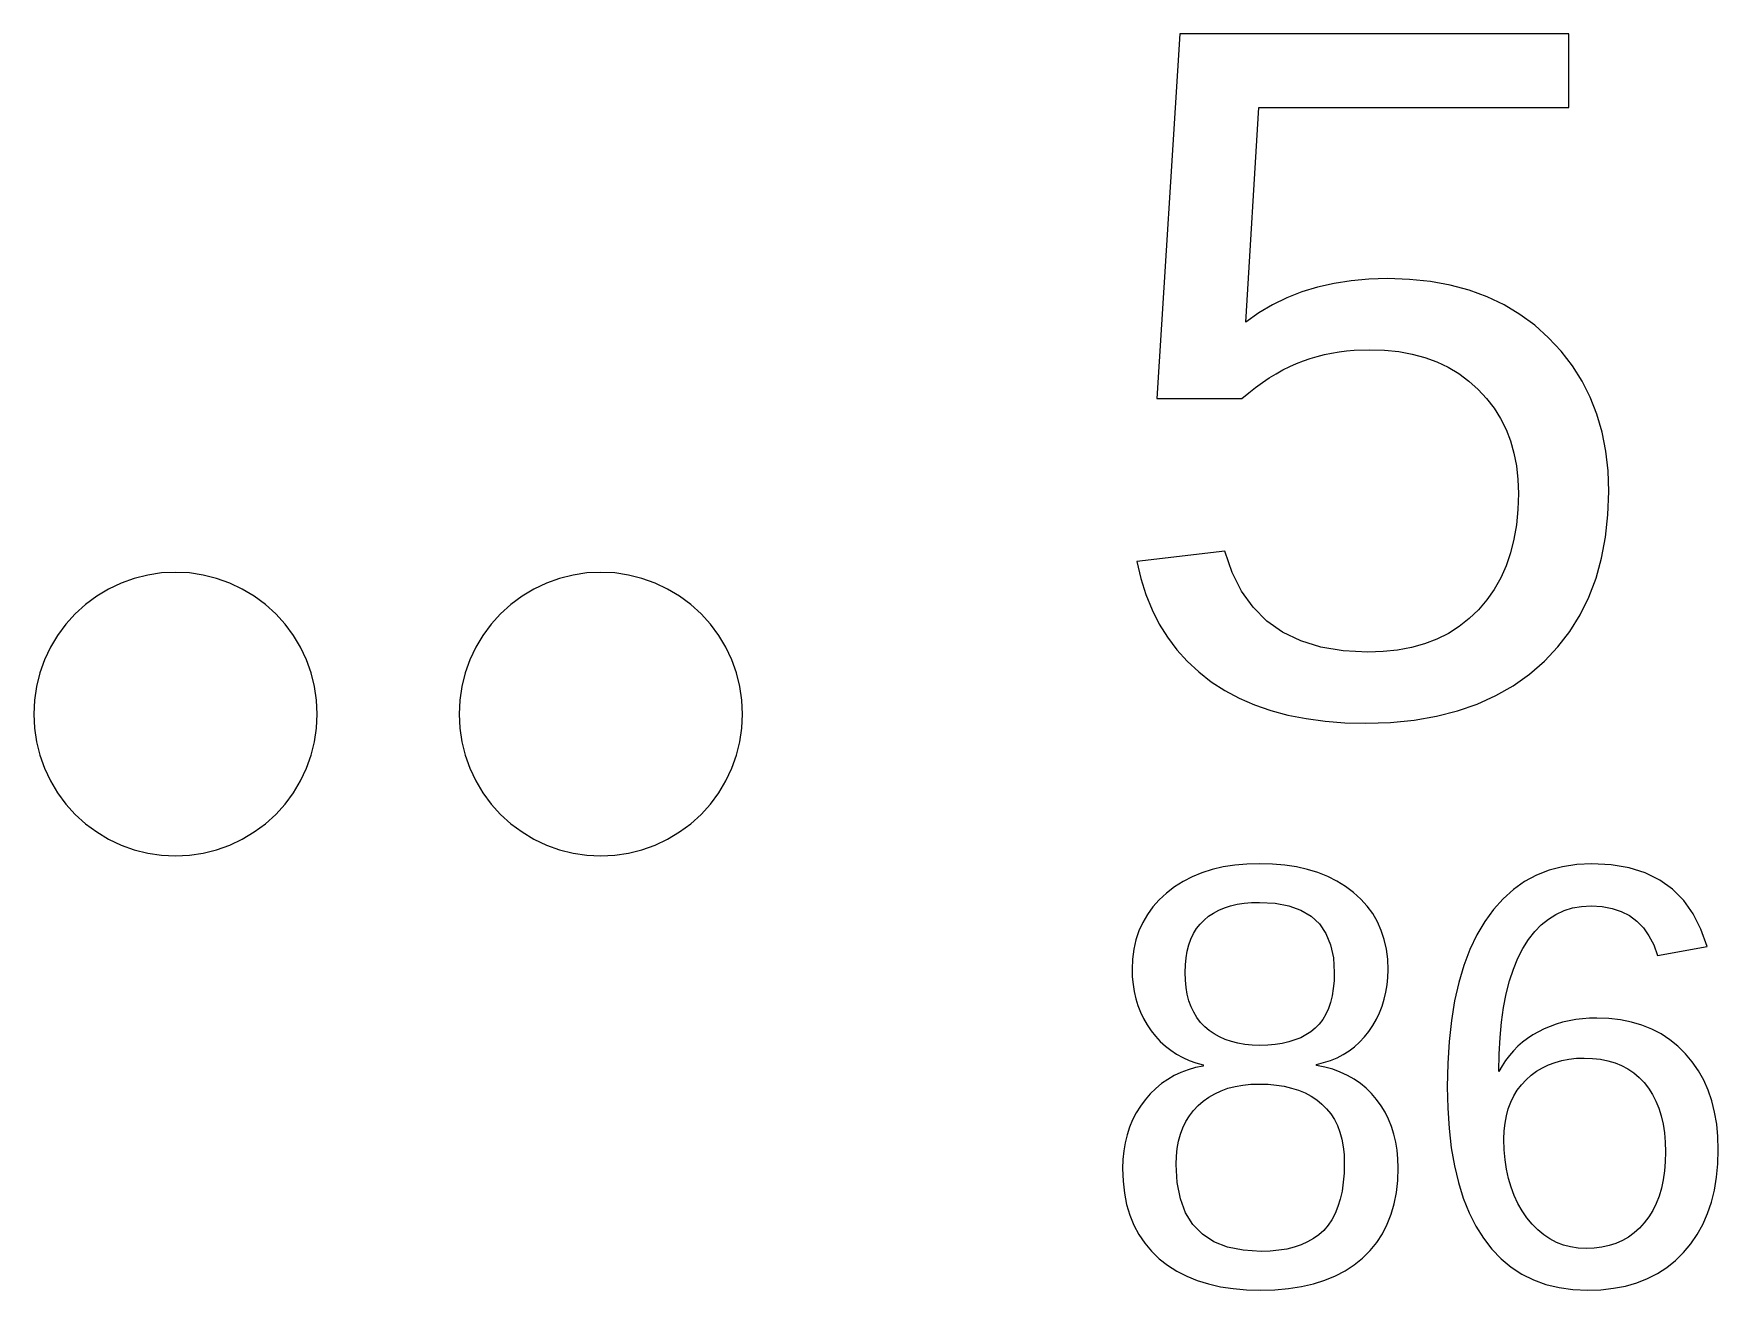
# Model space of a CAD drawing. Header units: metres. Extents: x -61 to 817, y 39 to 684.
# Drawn here: x 27.94 to 39.82, y 540.08 to 548.94 of the extents above; entities that cross this region are included whole.
import ezdxf

# ---------------------------------------------------------------- set-up
doc = ezdxf.new("R2010")
doc.units = ezdxf.units.M

msp = doc.modelspace()

# ---------------------------------------------------------------- linework, layer by layer
for p, q in [((36.0185, 548.942), (35.8575, 546.368)), ((38.7635, 548.942), (36.0185, 548.942)), ((38.7635, 548.421), (38.7635, 548.942)), ((36.4845, 546.908), (36.5775, 548.421)), ((36.5775, 548.421), (38.7635, 548.421)), ((36.9913, 547.154), (36.8803, 547.12)), ((37.1071, 547.18), (36.9913, 547.154)), ((37.2278, 547.199), (37.1071, 547.18)), ((37.3532, 547.211), (37.2278, 547.199)), ((37.4835, 547.214), (37.3532, 547.211)), ((37.6384, 547.209), (37.4835, 547.214)), ((37.7861, 547.194), (37.6384, 547.209)), ((37.9267, 547.168), (37.7861, 547.194)), ((38.0602, 547.132), (37.9267, 547.168)), ((36.7741, 547.078), (36.6728, 547.029)), ((36.8803, 547.12), (36.7741, 547.078)), ((38.1865, 547.086), (38.0602, 547.132)), ((38.3057, 547.029), (38.1865, 547.086)), ((36.5762, 546.973), (36.4845, 546.908)), ((36.6728, 547.029), (36.5762, 546.973)), ((38.4178, 546.962), (38.3057, 547.029)), ((38.5227, 546.885), (38.4178, 546.962)), ((38.6205, 546.797), (38.5227, 546.885)), ((38.7095, 546.702), (38.6205, 546.797)), ((36.9886, 546.666), (37.0389, 546.678)), ((37.0389, 546.678), (37.0901, 546.689)), ((37.0901, 546.689), (37.1421, 546.698)), ((37.1421, 546.698), (37.1949, 546.705)), ((37.1949, 546.705), (37.2486, 546.71)), ((37.2486, 546.71), (37.3585, 546.713)), ((37.3585, 546.713), (37.4631, 546.71)), ((37.4631, 546.71), (37.5629, 546.7)), ((37.5629, 546.7), (37.6577, 546.682)), ((37.6577, 546.682), (37.7476, 546.658)), ((38.788, 546.6), (38.7095, 546.702)), ((36.6983, 546.543), (36.7464, 546.57)), ((36.7464, 546.57), (36.7944, 546.594)), ((36.7944, 546.594), (36.8425, 546.616)), ((36.8425, 546.616), (36.8905, 546.634)), ((36.8905, 546.634), (36.9391, 546.651)), ((36.9391, 546.651), (36.9886, 546.666)), ((37.7476, 546.658), (37.8326, 546.627)), ((37.8326, 546.627), (37.9127, 546.589)), ((37.9127, 546.589), (37.9879, 546.544)), ((38.856, 546.492), (38.788, 546.6)), ((36.5057, 546.409), (36.5539, 546.447)), ((36.5539, 546.447), (36.602, 546.482)), ((36.602, 546.482), (36.6502, 546.514)), ((36.6502, 546.514), (36.6983, 546.543)), ((37.9879, 546.544), (38.0581, 546.492)), ((38.0581, 546.492), (38.1235, 546.433)), ((38.9136, 546.378), (38.856, 546.492)), ((35.8575, 546.368), (36.4575, 546.368)), ((36.4575, 546.368), (36.5057, 546.409)), ((38.1235, 546.433), (38.1831, 546.369)), ((38.1831, 546.369), (38.2357, 546.3)), ((38.9607, 546.257), (38.9136, 546.378)), ((38.2357, 546.3), (38.2812, 546.227)), ((38.2812, 546.227), (38.3198, 546.15)), ((38.9974, 546.131), (38.9607, 546.257)), ((38.3198, 546.15), (38.3514, 546.069)), ((39.0235, 545.998), (38.9974, 546.131)), ((38.3514, 546.069), (38.3759, 545.983)), ((38.3759, 545.983), (38.3934, 545.893)), ((39.0392, 545.859), (39.0235, 545.998)), ((38.3934, 545.893), (38.404, 545.798)), ((39.0445, 545.713), (39.0392, 545.859)), ((38.404, 545.798), (38.4075, 545.699)), ((38.4075, 545.699), (38.404, 545.586)), ((39.0389, 545.548), (39.0445, 545.713)), ((38.404, 545.586), (38.3936, 545.478)), ((39.0221, 545.391), (39.0389, 545.548)), ((38.3761, 545.376), (38.3518, 545.28)), ((38.3936, 545.478), (38.3761, 545.376)), ((38.994, 545.242), (39.0221, 545.391)), ((36.3365, 545.291), (35.7165, 545.219)), ((36.3876, 545.142), (36.3365, 545.291)), ((38.3518, 545.28), (38.3204, 545.188)), ((28.8375, 545.138), (28.7404, 545.123)), ((28.9355, 545.142), (28.8375, 545.138)), ((29.0335, 545.138), (28.9355, 545.142)), ((29.1306, 545.123), (29.0335, 545.138)), ((31.8375, 545.138), (31.7404, 545.123)), ((31.9355, 545.142), (31.8375, 545.138)), ((32.0335, 545.138), (31.9355, 545.142)), ((32.1306, 545.123), (32.0335, 545.138)), ((35.7165, 545.219), (35.7447, 545.099)), ((36.454, 545.01), (36.3876, 545.142)), ((38.3204, 545.188), (38.2822, 545.103)), ((38.9548, 545.101), (38.994, 545.242)), ((28.4641, 545.024), (28.3799, 544.974)), ((28.5528, 545.066), (28.4641, 545.024)), ((28.6452, 545.099), (28.5528, 545.066)), ((28.7404, 545.123), (28.6452, 545.099)), ((29.2258, 545.099), (29.1306, 545.123)), ((29.3182, 545.066), (29.2258, 545.099)), ((29.4069, 545.024), (29.3182, 545.066)), ((29.4911, 544.974), (29.4069, 545.024)), ((31.4641, 545.024), (31.3799, 544.974)), ((31.5528, 545.066), (31.4641, 545.024)), ((31.6452, 545.099), (31.5528, 545.066)), ((31.7404, 545.123), (31.6452, 545.099)), ((32.2258, 545.099), (32.1306, 545.123)), ((32.3182, 545.066), (32.2258, 545.099)), ((32.4069, 545.024), (32.3182, 545.066)), ((32.491, 544.974), (32.4069, 545.024)), ((35.7447, 545.099), (35.7804, 544.986)), ((38.2369, 545.022), (38.1847, 544.948)), ((38.2822, 545.103), (38.2369, 545.022)), ((38.9044, 544.968), (38.9548, 545.101)), ((28.3011, 544.915), (28.2284, 544.85)), ((28.3799, 544.974), (28.3011, 544.915)), ((29.5699, 544.915), (29.4911, 544.974)), ((29.6426, 544.85), (29.5699, 544.915)), ((31.3011, 544.915), (31.2284, 544.85)), ((31.3799, 544.974), (31.3011, 544.915)), ((32.5699, 544.915), (32.491, 544.974)), ((32.6426, 544.85), (32.5699, 544.915)), ((35.7804, 544.986), (35.8236, 544.879)), ((36.5356, 544.896), (36.454, 545.01)), ((36.6324, 544.799), (36.5356, 544.896)), ((38.1847, 544.948), (38.1255, 544.878)), ((38.8427, 544.843), (38.9044, 544.968)), ((28.1625, 544.777), (28.104, 544.698)), ((28.2284, 544.85), (28.1625, 544.777)), ((29.7085, 544.777), (29.6426, 544.85)), ((29.767, 544.698), (29.7085, 544.777)), ((31.1625, 544.777), (31.104, 544.698)), ((31.2284, 544.85), (31.1625, 544.777)), ((32.7085, 544.777), (32.6426, 544.85)), ((32.767, 544.698), (32.7085, 544.777)), ((35.8236, 544.879), (35.8743, 544.778)), ((35.8743, 544.778), (35.9325, 544.684)), ((36.7444, 544.72), (36.6324, 544.799)), ((38.0601, 544.816), (37.9894, 544.76)), ((38.1255, 544.878), (38.0601, 544.816)), ((38.7698, 544.726), (38.8427, 544.843)), ((28.104, 544.698), (28.0536, 544.614)), ((29.8174, 544.614), (29.767, 544.698)), ((31.104, 544.698), (31.0536, 544.614)), ((32.8174, 544.614), (32.767, 544.698)), ((35.9325, 544.684), (35.9983, 544.596)), ((36.8716, 544.659), (36.7444, 544.72)), ((37.014, 544.615), (36.8716, 544.659)), ((37.832, 544.672), (37.7452, 544.639)), ((37.9134, 544.712), (37.832, 544.672)), ((37.9894, 544.76), (37.9134, 544.712)), ((38.6858, 544.617), (38.7698, 544.726)), ((28.0536, 544.614), (28.0116, 544.525)), ((29.8594, 544.525), (29.8174, 544.614)), ((31.0536, 544.614), (31.0116, 544.525)), ((32.8594, 544.525), (32.8174, 544.614)), ((35.9983, 544.596), (36.0715, 544.515)), ((37.1716, 544.588), (37.014, 544.615)), ((37.3445, 544.579), (37.1716, 544.588)), ((37.4527, 544.583), (37.3445, 544.579)), ((37.5555, 544.594), (37.4527, 544.583)), ((37.653, 544.613), (37.5555, 544.594)), ((37.7452, 544.639), (37.653, 544.613)), ((38.5905, 544.515), (38.6858, 544.617)), ((27.9785, 544.433), (27.9547, 544.338)), ((28.0116, 544.525), (27.9785, 544.433)), ((29.8924, 544.433), (29.8594, 544.525)), ((29.9163, 544.338), (29.8924, 544.433)), ((30.9785, 544.433), (30.9547, 544.338)), ((31.0116, 544.525), (30.9785, 544.433)), ((32.8924, 544.433), (32.8594, 544.525)), ((32.9163, 544.338), (32.8924, 544.433)), ((36.0715, 544.515), (36.1522, 544.44)), ((36.1522, 544.44), (36.2405, 544.371)), ((38.3713, 544.343), (38.4852, 544.424)), ((38.4852, 544.424), (38.5905, 544.515)), ((27.9547, 544.338), (27.9403, 544.24)), ((29.9307, 544.24), (29.9163, 544.338)), ((30.9547, 544.338), (30.9403, 544.24)), ((32.9307, 544.24), (32.9163, 544.338)), ((36.2405, 544.371), (36.3359, 544.31)), ((36.3359, 544.31), (36.4378, 544.256)), ((38.2487, 544.273), (38.3713, 544.343)), ((27.9403, 544.24), (27.9355, 544.142)), ((29.9355, 544.142), (29.9307, 544.24)), ((30.9403, 544.24), (30.9355, 544.142)), ((32.9355, 544.142), (32.9307, 544.24)), ((36.4378, 544.256), (36.546, 544.209)), ((36.546, 544.209), (36.6607, 544.169)), ((37.9774, 544.165), (38.1174, 544.213)), ((38.1174, 544.213), (38.2487, 544.273)), ((27.9355, 544.142), (27.9403, 544.044)), ((29.9307, 544.044), (29.9355, 544.142)), ((30.9355, 544.142), (30.9403, 544.044)), ((32.9307, 544.044), (32.9355, 544.142)), ((36.6607, 544.169), (36.7818, 544.136)), ((36.7818, 544.136), (36.9094, 544.111)), ((36.9094, 544.111), (37.0433, 544.093)), ((37.0433, 544.093), (37.1837, 544.082)), ((37.1837, 544.082), (37.3305, 544.078)), ((37.3305, 544.078), (37.5052, 544.084)), ((37.5052, 544.084), (37.6713, 544.1)), ((37.6713, 544.1), (37.8287, 544.127)), ((37.8287, 544.127), (37.9774, 544.165)), ((27.9403, 544.044), (27.9547, 543.947)), ((27.9547, 543.947), (27.9785, 543.852)), ((29.8924, 543.852), (29.9163, 543.947)), ((29.9163, 543.947), (29.9307, 544.044)), ((30.9403, 544.044), (30.9547, 543.947)), ((30.9547, 543.947), (30.9785, 543.852)), ((32.8924, 543.852), (32.9163, 543.947)), ((32.9163, 543.947), (32.9307, 544.044)), ((27.9785, 543.852), (28.0116, 543.76)), ((29.8594, 543.76), (29.8924, 543.852)), ((30.9785, 543.852), (31.0116, 543.76)), ((32.8594, 543.76), (32.8924, 543.852)), ((28.0116, 543.76), (28.0536, 543.671)), ((29.8174, 543.671), (29.8594, 543.76)), ((31.0116, 543.76), (31.0536, 543.671)), ((32.8174, 543.671), (32.8594, 543.76)), ((28.0536, 543.671), (28.104, 543.587)), ((29.767, 543.587), (29.8174, 543.671)), ((31.0536, 543.671), (31.104, 543.587)), ((32.767, 543.587), (32.8174, 543.671)), ((28.104, 543.587), (28.1625, 543.508)), ((28.1625, 543.508), (28.2284, 543.435)), ((29.6426, 543.435), (29.7085, 543.508)), ((29.7085, 543.508), (29.767, 543.587)), ((31.104, 543.587), (31.1625, 543.508)), ((31.1625, 543.508), (31.2284, 543.435)), ((32.6426, 543.435), (32.7085, 543.508)), ((32.7085, 543.508), (32.767, 543.587)), ((28.2284, 543.435), (28.3011, 543.369)), ((28.3011, 543.369), (28.3799, 543.311)), ((29.4911, 543.311), (29.5699, 543.369)), ((29.5699, 543.369), (29.6426, 543.435)), ((31.2284, 543.435), (31.3011, 543.369)), ((31.3011, 543.369), (31.3799, 543.311)), ((32.491, 543.311), (32.5699, 543.369)), ((32.5699, 543.369), (32.6426, 543.435)), ((28.3799, 543.311), (28.4641, 543.261)), ((28.4641, 543.261), (28.5528, 543.219)), ((29.3182, 543.219), (29.4069, 543.261)), ((29.4069, 543.261), (29.4911, 543.311)), ((31.3799, 543.311), (31.4641, 543.261)), ((31.4641, 543.261), (31.5528, 543.219)), ((32.3182, 543.219), (32.4069, 543.261)), ((32.4069, 543.261), (32.491, 543.311)), ((28.5528, 543.219), (28.6452, 543.186)), ((28.6452, 543.186), (28.7404, 543.162)), ((28.7404, 543.162), (28.8375, 543.147)), ((28.8375, 543.147), (28.9355, 543.142)), ((28.9355, 543.142), (29.0335, 543.147)), ((29.0335, 543.147), (29.1306, 543.162)), ((29.1306, 543.162), (29.2258, 543.186)), ((29.2258, 543.186), (29.3182, 543.219)), ((31.5528, 543.219), (31.6452, 543.186)), ((31.6452, 543.186), (31.7404, 543.162)), ((31.7404, 543.162), (31.8375, 543.147)), ((31.8375, 543.147), (31.9355, 543.142)), ((31.9355, 543.142), (32.0335, 543.147)), ((32.0335, 543.147), (32.1306, 543.162)), ((32.1306, 543.162), (32.2258, 543.186)), ((32.2258, 543.186), (32.3182, 543.219)), ((36.1067, 542.995), (36.0422, 542.962)), ((36.1754, 543.023), (36.1067, 542.995)), ((36.2481, 543.046), (36.1754, 543.023)), ((36.325, 543.064), (36.2481, 543.046)), ((36.4061, 543.076), (36.325, 543.064)), ((36.4912, 543.084), (36.4061, 543.076)), ((36.5805, 543.086), (36.4912, 543.084)), ((36.6718, 543.084), (36.5805, 543.086)), ((36.7588, 543.077), (36.6718, 543.084)), ((36.8414, 543.064), (36.7588, 543.077)), ((36.9195, 543.047), (36.8414, 543.064)), ((36.9933, 543.024), (36.9195, 543.047)), ((37.0627, 542.997), (36.9933, 543.024)), ((37.1277, 542.964), (37.0627, 542.997)), ((38.5341, 543.006), (38.4502, 542.961)), ((38.6236, 543.041), (38.5341, 543.006)), ((38.7186, 543.066), (38.6236, 543.041)), ((38.8191, 543.081), (38.7186, 543.066)), ((38.9252, 543.086), (38.8191, 543.081)), ((39.0627, 543.079), (38.9252, 543.086)), ((39.1884, 543.058), (39.0627, 543.079)), ((39.3022, 543.022), (39.1884, 543.058)), ((39.4044, 542.971), (39.3022, 543.022)), ((35.9255, 542.88), (35.8745, 542.833)), ((35.9818, 542.924), (35.9255, 542.88)), ((36.0422, 542.962), (35.9818, 542.924)), ((37.1883, 542.927), (37.1277, 542.964)), ((37.2445, 542.884), (37.1883, 542.927)), ((37.2957, 542.838), (37.2445, 542.884)), ((38.3719, 542.906), (38.2991, 542.84)), ((38.4502, 542.961), (38.3719, 542.906)), ((39.4947, 542.907), (39.4044, 542.971)), ((39.5732, 542.827), (39.4947, 542.907)), ((35.8295, 542.783), (35.7905, 542.729)), ((35.8745, 542.833), (35.8295, 542.783)), ((36.2561, 542.739), (36.2934, 542.759)), ((36.2934, 542.759), (36.3337, 542.776)), ((36.3337, 542.776), (36.377, 542.79)), ((36.377, 542.79), (36.4234, 542.801)), ((36.4234, 542.801), (36.4727, 542.808)), ((36.4727, 542.808), (36.5251, 542.813)), ((36.5251, 542.813), (36.5805, 542.814)), ((36.5805, 542.814), (36.6913, 542.808)), ((36.6913, 542.808), (36.7891, 542.79)), ((36.7891, 542.79), (36.8738, 542.759)), ((36.8738, 542.759), (36.9455, 542.717)), ((37.3409, 542.788), (37.2957, 542.838)), ((37.38, 542.735), (37.3409, 542.788)), ((38.2319, 542.765), (38.1702, 542.679)), ((38.2991, 542.84), (38.2319, 542.765)), ((38.729, 542.756), (38.7893, 542.775)), ((38.7893, 542.775), (38.8531, 542.786)), ((38.8531, 542.786), (38.9202, 542.789)), ((38.9202, 542.789), (38.9973, 542.785)), ((38.9973, 542.785), (39.0681, 542.772)), ((39.0681, 542.772), (39.1327, 542.751)), ((39.64, 542.734), (39.5732, 542.827)), ((35.7575, 542.673), (35.7305, 542.613)), ((35.7905, 542.729), (35.7575, 542.673)), ((36.1375, 542.629), (36.1624, 542.661)), ((36.1624, 542.661), (36.1905, 542.69)), ((36.1905, 542.69), (36.2218, 542.717)), ((36.2218, 542.717), (36.2561, 542.739)), ((36.9455, 542.717), (37.0042, 542.662)), ((37.0042, 542.662), (37.0498, 542.594)), ((37.4132, 542.678), (37.38, 542.735)), ((37.4403, 542.617), (37.4132, 542.678)), ((38.1702, 542.679), (38.1146, 542.585)), ((38.5221, 542.608), (38.5687, 542.656)), ((38.5687, 542.656), (38.6187, 542.697)), ((38.6187, 542.697), (38.6721, 542.73)), ((38.6721, 542.73), (38.729, 542.756)), ((39.1327, 542.751), (39.191, 542.721)), ((39.191, 542.721), (39.243, 542.682)), ((39.243, 542.682), (39.2887, 542.634)), ((39.695, 542.626), (39.64, 542.734)), ((35.7095, 542.55), (35.6945, 542.484)), ((35.7305, 542.613), (35.7095, 542.55)), ((36.0829, 542.515), (36.0978, 542.556)), ((36.0978, 542.556), (36.116, 542.594)), ((36.116, 542.594), (36.1375, 542.629)), ((37.0498, 542.594), (37.0824, 542.515)), ((37.4614, 542.553), (37.4403, 542.617)), ((37.4764, 542.485), (37.4614, 542.553)), ((38.1146, 542.585), (38.0656, 542.482)), ((38.4392, 542.489), (38.479, 542.552)), ((38.479, 542.552), (38.5221, 542.608)), ((39.2887, 542.634), (39.3281, 542.578)), ((39.3281, 542.578), (39.3613, 542.514)), ((39.7383, 542.503), (39.695, 542.626)), ((35.6855, 542.415), (35.6825, 542.343)), ((35.6945, 542.484), (35.6855, 542.415)), ((36.0581, 542.373), (36.0631, 542.423)), ((36.0631, 542.423), (36.0714, 542.47)), ((36.0714, 542.47), (36.0829, 542.515)), ((37.0824, 542.515), (37.102, 542.423)), ((37.102, 542.423), (37.1085, 542.319)), ((37.4855, 542.414), (37.4764, 542.485)), ((37.4885, 542.339), (37.4855, 542.414)), ((38.0656, 542.482), (38.023, 542.37)), ((38.3721, 542.343), (38.4036, 542.42)), ((38.4036, 542.42), (38.4392, 542.489)), ((39.3613, 542.514), (39.3882, 542.44)), ((39.3882, 542.44), (39.7383, 542.503)), ((35.6825, 542.343), (35.6841, 542.289)), ((35.6841, 542.289), (35.6891, 542.236)), ((36.0565, 542.319), (36.0581, 542.373)), ((36.0582, 542.265), (36.0565, 542.319)), ((37.1085, 542.319), (37.1068, 542.261)), ((37.4818, 542.232), (37.4868, 542.285)), ((37.4868, 542.285), (37.4885, 542.339)), ((38.023, 542.37), (37.987, 542.249)), ((38.3448, 542.26), (38.3721, 542.343)), ((35.6891, 542.236), (35.6974, 542.185)), ((35.6974, 542.185), (35.709, 542.135)), ((36.0633, 542.214), (36.0582, 542.265)), ((36.0718, 542.166), (36.0633, 542.214)), ((36.0837, 542.121), (36.0718, 542.166)), ((37.1019, 542.206), (37.0936, 542.155)), ((37.1068, 542.261), (37.1019, 542.206)), ((37.4616, 542.131), (37.4734, 542.18)), ((37.4734, 542.18), (37.4818, 542.232)), ((37.987, 542.249), (37.9576, 542.119)), ((38.3028, 542.073), (38.3217, 542.17)), ((38.3217, 542.17), (38.3448, 542.26)), ((35.709, 542.135), (35.7238, 542.087)), ((35.7238, 542.087), (35.742, 542.04)), ((36.0991, 542.078), (36.0837, 542.121)), ((36.1178, 542.039), (36.0991, 542.078)), ((37.0671, 542.065), (37.0489, 542.025)), ((37.082, 542.108), (37.0671, 542.065)), ((37.0936, 542.155), (37.082, 542.108)), ((37.428, 542.035), (37.4465, 542.082)), ((37.4465, 542.082), (37.4616, 542.131)), ((37.9576, 542.119), (37.9347, 541.981)), ((38.2881, 541.97), (38.3028, 542.073)), ((35.742, 542.04), (35.7635, 541.995)), ((35.7635, 541.995), (35.7884, 541.951)), ((35.7884, 541.951), (35.8165, 541.909)), ((36.14, 542.002), (36.1178, 542.039)), ((36.1655, 541.968), (36.14, 542.002)), ((36.1945, 541.937), (36.1655, 541.968)), ((36.2265, 541.91), (36.1945, 541.937)), ((36.9745, 541.927), (36.9432, 541.902)), ((37.0026, 541.956), (36.9745, 541.927)), ((37.0274, 541.989), (37.0026, 541.956)), ((37.0489, 542.025), (37.0274, 541.989)), ((37.3525, 541.904), (37.381, 541.947)), ((37.381, 541.947), (37.4062, 541.99)), ((37.4062, 541.99), (37.428, 542.035)), ((37.9347, 541.981), (37.9183, 541.834)), ((38.2776, 541.861), (38.2881, 541.97)), ((38.6308, 541.94), (38.5889, 541.922)), ((38.674, 541.955), (38.6308, 541.94)), ((38.7185, 541.969), (38.674, 541.955)), ((38.7643, 541.979), (38.7185, 541.969)), ((38.8114, 541.988), (38.7643, 541.979)), ((38.8597, 541.994), (38.8114, 541.988)), ((38.9093, 541.997), (38.8597, 541.994)), ((38.9603, 541.998), (38.9093, 541.997)), ((39.0458, 541.995), (38.9603, 541.998)), ((39.1273, 541.986), (39.0458, 541.995)), ((39.2048, 541.97), (39.1273, 541.986)), ((39.2783, 541.949), (39.2048, 541.97)), ((39.3477, 541.921), (39.2783, 541.949)), ((35.8165, 541.909), (35.8477, 541.87)), ((35.8477, 541.87), (35.8813, 541.834)), ((35.8813, 541.834), (35.9173, 541.8)), ((36.2614, 541.886), (36.2265, 541.91)), ((36.2991, 541.865), (36.2614, 541.886)), ((36.3397, 541.847), (36.2991, 541.865)), ((36.383, 541.832), (36.3397, 541.847)), ((36.4291, 541.821), (36.383, 541.832)), ((36.4781, 541.813), (36.4291, 541.821)), ((36.5299, 541.808), (36.4781, 541.813)), ((36.5845, 541.806), (36.5299, 541.808)), ((36.6399, 541.808), (36.5845, 541.806)), ((36.6922, 541.812), (36.6399, 541.808)), ((36.7416, 541.82), (36.6922, 541.812)), ((36.7879, 541.83), (36.7416, 541.82)), ((36.8313, 541.844), (36.7879, 541.83)), ((36.8716, 541.86), (36.8313, 541.844)), ((36.9089, 541.88), (36.8716, 541.86)), ((36.9432, 541.902), (36.9089, 541.88)), ((37.2514, 541.796), (37.2875, 541.829)), ((37.2875, 541.829), (37.3212, 541.865)), ((37.3212, 541.865), (37.3525, 541.904)), ((37.9183, 541.834), (37.9085, 541.679)), ((38.2713, 541.744), (38.2776, 541.861)), ((38.4372, 541.828), (38.4043, 541.799)), ((38.4722, 541.854), (38.4372, 541.828)), ((38.5092, 541.879), (38.4722, 541.854)), ((38.5482, 541.901), (38.5092, 541.879)), ((38.5889, 541.922), (38.5482, 541.901)), ((39.4131, 541.886), (39.3477, 541.921)), ((39.4745, 541.846), (39.4131, 541.886)), ((39.5319, 541.799), (39.4745, 541.846)), ((35.9173, 541.8), (35.9556, 541.771)), ((35.9556, 541.771), (35.9964, 541.744)), ((35.9964, 541.744), (36.0396, 541.72)), ((36.0396, 541.72), (36.0852, 541.7)), ((36.0852, 541.7), (36.1331, 541.683)), ((37.0335, 541.685), (37.082, 541.7)), ((37.082, 541.7), (37.128, 541.719)), ((37.128, 541.719), (37.1716, 541.742)), ((37.1716, 541.742), (37.2127, 541.767)), ((37.2127, 541.767), (37.2514, 541.796)), ((38.2692, 541.621), (38.2713, 541.744)), ((38.3172, 541.699), (38.2922, 541.661)), ((38.3442, 541.734), (38.3172, 541.699)), ((38.3732, 541.768), (38.3442, 541.734)), ((38.4043, 541.799), (38.3732, 541.768)), ((38.6656, 541.686), (38.7137, 541.699)), ((38.7137, 541.699), (38.7641, 541.709)), ((38.7641, 541.709), (38.817, 541.715)), ((38.817, 541.715), (38.8722, 541.716)), ((38.8722, 541.716), (38.9308, 541.714)), ((38.9308, 541.714), (38.9864, 541.708)), ((38.9864, 541.708), (39.039, 541.697)), ((39.039, 541.697), (39.0887, 541.682)), ((39.5853, 541.746), (39.5319, 541.799)), ((39.6339, 541.689), (39.5853, 541.746)), ((39.6769, 541.626), (39.6339, 541.689)), ((35.9797, 541.593), (35.9343, 541.566)), ((36.0274, 541.615), (35.9797, 541.593)), ((36.0772, 541.634), (36.0274, 541.615)), ((36.1292, 541.649), (36.0772, 541.634)), ((36.1835, 541.66), (36.1292, 541.649)), ((36.1331, 541.683), (36.1835, 541.668)), ((36.1835, 541.668), (36.1835, 541.66)), ((36.9825, 541.672), (37.0335, 541.685)), ((36.9825, 541.664), (36.9825, 541.672)), ((37.0417, 541.652), (36.9825, 541.664)), ((37.0978, 541.637), (37.0417, 541.652)), ((37.151, 541.617), (37.0978, 541.637)), ((37.2012, 541.594), (37.151, 541.617)), ((37.2485, 541.568), (37.2012, 541.594)), ((37.2927, 541.537), (37.2485, 541.568)), ((37.9085, 541.679), (37.9052, 541.514)), ((38.2922, 541.661), (38.2692, 541.621)), ((38.4612, 541.563), (38.4973, 541.596)), ((38.4973, 541.596), (38.5358, 541.624)), ((38.5358, 541.624), (38.5767, 541.648)), ((38.5767, 541.648), (38.62, 541.669)), ((38.62, 541.669), (38.6656, 541.686)), ((39.0887, 541.682), (39.1355, 541.663)), ((39.1355, 541.663), (39.1794, 541.64)), ((39.1794, 541.64), (39.2203, 541.612)), ((39.2203, 541.612), (39.2582, 541.58)), ((39.2582, 541.58), (39.2932, 541.543)), ((39.7141, 541.56), (39.6769, 541.626)), ((35.8111, 541.463), (35.7745, 541.421)), ((35.85, 541.501), (35.8111, 541.463)), ((35.891, 541.536), (35.85, 541.501)), ((35.9343, 541.566), (35.891, 541.536)), ((36.2237, 541.441), (36.2658, 541.465)), ((36.2658, 541.465), (36.3109, 541.486)), ((36.3109, 541.486), (36.3589, 541.503)), ((36.3589, 541.503), (36.4098, 541.516)), ((36.4098, 541.516), (36.4637, 541.525)), ((36.4637, 541.525), (36.5206, 541.531)), ((36.5206, 541.531), (36.5805, 541.532)), ((36.5805, 541.532), (36.642, 541.531)), ((36.642, 541.531), (36.7004, 541.526)), ((36.7004, 541.526), (36.7557, 541.517)), ((36.7557, 541.517), (36.8078, 541.505)), ((36.8078, 541.505), (36.8568, 541.489)), ((36.8568, 541.489), (36.9027, 541.47)), ((36.9027, 541.47), (36.9454, 541.447)), ((37.334, 541.503), (37.2927, 541.537)), ((37.3722, 541.466), (37.334, 541.503)), ((37.4075, 541.424), (37.3722, 541.466)), ((37.9052, 541.514), (37.9084, 541.363)), ((38.3746, 541.449), (38.3996, 541.49)), ((38.3996, 541.49), (38.4285, 541.528)), ((38.4285, 541.528), (38.4612, 541.563)), ((39.2932, 541.543), (39.3251, 541.503)), ((39.3251, 541.503), (39.3533, 541.46)), ((39.3533, 541.46), (39.3777, 541.413)), ((39.7456, 541.489), (39.7141, 541.56)), ((39.7714, 541.414), (39.7456, 541.489)), ((35.7411, 541.377), (35.7117, 541.33)), ((35.7745, 541.421), (35.7411, 541.377)), ((36.0872, 541.309), (36.116, 541.347)), ((36.116, 541.347), (36.1485, 541.381)), ((36.1485, 541.381), (36.1846, 541.413)), ((36.1846, 541.413), (36.2237, 541.441)), ((36.9454, 541.447), (36.985, 541.421)), ((36.985, 541.421), (37.0215, 541.391)), ((37.0215, 541.391), (37.0546, 541.359)), ((37.0546, 541.359), (37.0839, 541.323)), ((37.4394, 541.38), (37.4075, 541.424)), ((37.4675, 541.334), (37.4394, 541.38)), ((37.4919, 541.285), (37.4675, 541.334)), ((37.9084, 541.363), (37.9178, 541.219)), ((38.3226, 541.309), (38.3361, 541.359)), ((38.3361, 541.359), (38.3534, 541.405)), ((38.3534, 541.405), (38.3746, 541.449)), ((39.3777, 541.413), (39.3983, 541.362)), ((39.3983, 541.362), (39.4152, 541.308)), ((39.7915, 541.334), (39.7714, 541.414)), ((39.8058, 541.251), (39.7915, 541.334)), ((35.6646, 541.229), (35.6469, 541.175)), ((35.6861, 541.281), (35.6646, 541.229)), ((35.7117, 541.33), (35.6861, 541.281)), ((36.0241, 541.179), (36.0413, 541.225)), ((36.0413, 541.225), (36.0624, 541.268)), ((36.0624, 541.268), (36.0872, 541.309)), ((37.0839, 541.323), (37.1093, 541.283)), ((37.1093, 541.283), (37.1307, 541.24)), ((37.1307, 541.24), (37.1483, 541.194)), ((37.5126, 541.234), (37.4919, 541.285)), ((37.5294, 541.18), (37.5126, 541.234)), ((37.9178, 541.219), (37.9336, 541.084)), ((38.3072, 541.202), (38.3129, 541.257)), ((38.3129, 541.257), (38.3226, 541.309)), ((39.4152, 541.308), (39.4284, 541.25)), ((39.4284, 541.25), (39.4377, 541.188)), ((39.8144, 541.163), (39.8058, 541.251)), ((35.6331, 541.119), (35.6233, 541.061)), ((35.6469, 541.175), (35.6331, 541.119)), ((36.0011, 541.078), (36.0107, 541.13)), ((36.0107, 541.13), (36.0241, 541.179)), ((37.1483, 541.194), (37.1619, 541.144)), ((37.1619, 541.144), (37.1717, 541.091)), ((37.5426, 541.124), (37.5294, 541.18)), ((37.552, 541.066), (37.5426, 541.124)), ((38.3052, 541.143), (38.3072, 541.202)), ((38.3073, 541.07), (38.3052, 541.143)), ((39.4377, 541.188), (39.4434, 541.123)), ((39.4434, 541.123), (39.4453, 541.054)), ((39.8172, 541.07), (39.8144, 541.163)), ((35.6174, 541), (35.6155, 540.937)), ((35.6233, 541.061), (35.6174, 541)), ((35.9935, 540.966), (35.9954, 541.024)), ((35.9954, 541.024), (36.0011, 541.078)), ((37.1717, 541.091), (37.1775, 541.035)), ((37.1775, 541.035), (37.1795, 540.975)), ((37.1795, 540.975), (37.1777, 540.905)), ((37.5576, 541.005), (37.552, 541.066)), ((37.5595, 540.941), (37.5576, 541.005)), ((37.9336, 541.084), (37.9556, 540.957)), ((38.3132, 540.999), (38.3073, 541.07)), ((38.3232, 540.932), (38.3132, 540.999)), ((39.4434, 540.985), (39.4378, 540.92)), ((39.4453, 541.054), (39.4434, 540.985)), ((39.8142, 540.971), (39.8172, 541.07)), ((35.6155, 540.937), (35.6187, 540.848)), ((36.0009, 540.838), (35.9935, 540.966)), ((37.1777, 540.905), (37.1723, 540.84)), ((37.5564, 540.853), (37.5595, 540.941)), ((37.9556, 540.957), (37.9839, 540.838)), ((38.3372, 540.867), (38.3232, 540.932)), ((38.3552, 540.806), (38.3372, 540.867)), ((39.4286, 540.858), (39.4156, 540.799)), ((39.4378, 540.92), (39.4286, 540.858)), ((39.79, 540.785), (39.8051, 540.876)), ((39.8051, 540.876), (39.8142, 540.971)), ((35.6187, 540.848), (35.6282, 540.764)), ((35.6282, 540.764), (35.6441, 540.684)), ((36.0231, 540.724), (36.0009, 540.838)), ((37.1634, 540.778), (37.1508, 540.721)), ((37.1723, 540.84), (37.1634, 540.778)), ((37.5316, 540.689), (37.5471, 540.769)), ((37.5471, 540.769), (37.5564, 540.853)), ((37.9839, 540.838), (38.0186, 540.727)), ((38.3772, 540.747), (38.3552, 540.806)), ((38.4032, 540.691), (38.3772, 540.747)), ((39.3989, 540.743), (39.3786, 540.691)), ((39.4156, 540.799), (39.3989, 540.743)), ((39.7688, 540.7), (39.79, 540.785)), ((35.6441, 540.684), (35.6664, 540.608)), ((36.06, 540.625), (36.0231, 540.724)), ((36.1118, 540.542), (36.06, 540.625)), ((37.115, 540.62), (37.0918, 540.576)), ((37.1347, 540.669), (37.115, 540.62)), ((37.1508, 540.721), (37.1347, 540.669)), ((37.5099, 540.614), (37.5316, 540.689)), ((38.0186, 540.727), (38.0595, 540.625)), ((38.0595, 540.625), (38.1067, 540.531)), ((38.4332, 540.639), (38.4032, 540.691)), ((38.4672, 540.589), (38.4332, 540.639)), ((39.3545, 540.642), (39.3267, 540.597)), ((39.3786, 540.691), (39.3545, 540.642)), ((39.7084, 540.543), (39.7416, 540.619)), ((39.7416, 540.619), (39.7688, 540.7)), ((35.6664, 540.608), (35.6951, 540.538)), ((35.6951, 540.538), (35.7301, 540.472)), ((36.1784, 540.474), (36.1118, 540.542)), ((37.0345, 540.501), (37.0004, 540.47)), ((37.0649, 540.537), (37.0345, 540.501)), ((37.0918, 540.576), (37.0649, 540.537)), ((37.4479, 540.477), (37.482, 540.544)), ((37.482, 540.544), (37.5099, 540.614)), ((38.1067, 540.531), (38.1602, 540.445)), ((38.5046, 540.544), (38.4672, 540.589)), ((38.5442, 540.504), (38.5046, 540.544)), ((38.586, 540.469), (38.5442, 540.504)), ((39.2607, 540.516), (39.2234, 540.483)), ((39.2952, 540.554), (39.2607, 540.516)), ((39.3267, 540.597), (39.2952, 540.554)), ((39.669, 540.472), (39.7084, 540.543)), ((35.7301, 540.472), (35.7715, 540.41)), ((35.7715, 540.41), (35.8193, 540.354)), ((36.2597, 540.421), (36.1784, 540.474)), ((36.3558, 540.383), (36.2597, 540.421)), ((36.4668, 540.36), (36.3558, 540.383)), ((36.8264, 540.382), (36.7736, 540.369)), ((36.8756, 540.398), (36.8264, 540.382)), ((36.9209, 540.419), (36.8756, 540.398)), ((36.9625, 540.443), (36.9209, 540.419)), ((37.0004, 540.47), (36.9625, 540.443)), ((37.3612, 540.358), (37.4076, 540.416)), ((37.4076, 540.416), (37.4479, 540.477)), ((38.1602, 540.445), (38.2197, 540.368)), ((38.6301, 540.44), (38.586, 540.469)), ((38.6764, 540.416), (38.6301, 540.44)), ((38.725, 540.397), (38.6764, 540.416)), ((38.7758, 540.384), (38.725, 540.397)), ((38.8289, 540.376), (38.7758, 540.384)), ((38.9951, 540.382), (38.9411, 540.376)), ((39.0464, 540.394), (38.9951, 540.382)), ((39.0948, 540.409), (39.0464, 540.394)), ((39.1405, 540.429), (39.0948, 540.409)), ((39.1833, 540.454), (39.1405, 540.429)), ((39.2234, 540.483), (39.1833, 540.454)), ((39.5723, 540.344), (39.6237, 540.406)), ((39.6237, 540.406), (39.669, 540.472)), ((35.8193, 540.354), (35.8735, 540.301)), ((35.8735, 540.301), (35.9333, 540.255)), ((36.5925, 540.352), (36.4668, 540.36)), ((36.6566, 540.354), (36.5925, 540.352)), ((36.717, 540.36), (36.6566, 540.354)), ((36.7736, 540.369), (36.717, 540.36)), ((37.25, 540.258), (37.3085, 540.305)), ((37.3085, 540.305), (37.3612, 540.358)), ((38.2197, 540.368), (38.2847, 540.3)), ((38.2847, 540.3), (38.3554, 540.242)), ((38.8842, 540.373), (38.8289, 540.376)), ((38.9411, 540.376), (38.8842, 540.373)), ((39.4542, 540.239), (39.5155, 540.289)), ((39.5155, 540.289), (39.5723, 540.344)), ((35.9333, 540.255), (35.998, 540.213)), ((35.998, 540.213), (36.0676, 540.178)), ((36.0676, 540.178), (36.1421, 540.147)), ((36.1421, 540.147), (36.2216, 540.123)), ((36.9623, 540.123), (37.0423, 540.149)), ((37.0423, 540.149), (37.1169, 540.179)), ((37.1169, 540.179), (37.1862, 540.216)), ((37.1862, 540.216), (37.25, 540.258)), ((38.3554, 540.242), (38.4315, 540.192)), ((38.4315, 540.192), (38.5133, 540.151)), ((38.5133, 540.151), (38.6007, 540.119)), ((39.2426, 540.131), (39.3177, 540.161)), ((39.3177, 540.161), (39.3882, 540.197)), ((39.3882, 540.197), (39.4542, 540.239)), ((36.2216, 540.123), (36.3059, 540.103)), ((36.3059, 540.103), (36.3952, 540.09)), ((36.3952, 540.09), (36.4894, 540.081)), ((36.4894, 540.081), (36.5885, 540.078)), ((36.5885, 540.078), (36.69, 540.081)), ((36.69, 540.081), (36.7862, 540.09)), ((36.7862, 540.09), (36.8769, 540.104)), ((36.8769, 540.104), (36.9623, 540.123)), ((38.6007, 540.119), (38.6936, 540.097)), ((38.6936, 540.097), (38.7921, 540.083)), ((38.7921, 540.083), (38.8962, 540.078)), ((38.8962, 540.078), (38.9897, 540.082)), ((38.9897, 540.082), (39.0786, 540.092)), ((39.0786, 540.092), (39.1629, 540.108)), ((39.1629, 540.108), (39.2426, 540.131))]:
    msp.add_line(p, q)

doc.saveas('drawing.dxf')
